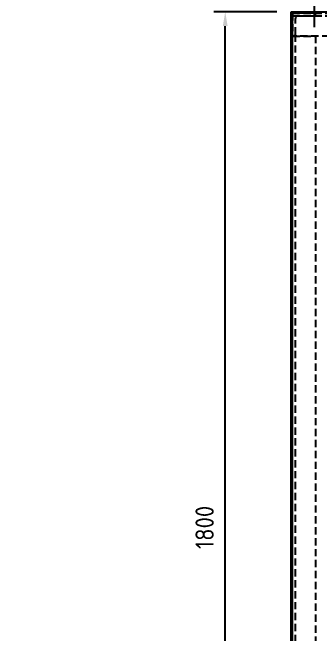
# Model space of a CAD drawing. Header units: millimetres. Extents: x -8980 to 16421, y 0 to 6237.
# Drawn here: x 10900 to 11437, y 2462 to 3548 of the extents above; entities that cross this region are included whole.
import ezdxf

# ---------------------------------------------------------------- set-up
doc = ezdxf.new("R2010")
doc.units = ezdxf.units.MM
doc.linetypes.add('HIDDENX2', pattern=[19.05, 12.7, -6.35])
doc.layers.add('4', color=7, linetype='Continuous')
doc.styles.get("Standard").update_dxf_attribs({"font": 'ISOCP.SHX', "bigfont": 'WHGTXT.SHX'})
doc.dimstyles.new('PS-10', dxfattribs={"dimscale": 10, "dimtxt": 3.2, "dimasz": 2.5, "dimexe": 2, "dimexo": 2.5, "dimgap": 2, "dimtad": 1, "dimtoh": 1, "dimrnd": 0.05, "dimzin": 12, "dimdsep": 46, "dimtxsty": 'Standard', "dimcen": 0, "dimclrt": 2, "dimazin": 3, "dimtfac": 1, "dimtofl": 0, "dimtmove": 0, "dimatfit": 3, "dimfxl": 0, "dimtolj": 1, "dimtzin": 0, "dimarcsym": 0})

# ---------------------------------------------------------------- blocks, each defined once
blk = doc.blocks.new('*D530')
at = {"color": 0, "lineweight": -2}
for p, q in [((11361.1, 3549), (11250.9, 3549)), ((11270.9, 1774), (11270.9, 3524)), ((11361.1, 1749), (11250.9, 1749))]:
    blk.add_line(p, q, dxfattribs=at)
at = {"color": 0}
for points in [[(11266.7, 3524), (11275.1, 3524), (11270.9, 3549)], [(11266.7, 1774), (11275.1, 1774), (11270.9, 1749)]]:
    blk.add_solid(points, dxfattribs=at)
at = {"layer": 'DEFPOINTS', "color": 0}
for p in [(11270.9, 3549), (11386.1, 3549, 0), (11386.1, 1749, 0)]:
    blk.add_point(p, dxfattribs=at)
at = {"color": 2, "insert": (11234.9, 2649), "char_height": 32, "attachment_point": 5, "rotation": 90}
blk.add_mtext('\\A1;1800', dxfattribs=at)

msp = doc.modelspace()

# ---------------------------------------------------------------- linework, layer by layer
at = {"color": 1}
msp.add_line((11426.083, 3608.978, 0), (11426.083, 3521.978, 0), dxfattribs=at)
at = {"color": 2, "linetype": 'HIDDENX2'}
for p, q in [((11388.383, 3541.678, 0), (12233.783, 3541.678, 0)), ((11393.383, 1801.278, 0), (11393.383, 3506.678, 0))]:
    msp.add_line(p, q, dxfattribs=at)
at = {"color": 3, "elevation": 0}
msp.add_lwpolyline([(11386.083, 3548.978), (12236.083, 3548.978), (12236.083, 1748.978), (11386.083, 1748.978)], close=True, dxfattribs=at)
at = {"color": 2, "linetype": 'HIDDENX2', "elevation": 0}
for points in [[(11388.383, 3546.678), (12233.783, 3546.678), (12233.783, 1751.278), (11388.383, 1751.278)], [(12233.783, 3506.678), (11388.383, 3506.678), (11388.383, 3546.678), (12233.783, 3546.678)], [(11428.383, 3506.678), (11428.383, 1801.278), (11388.383, 1801.278), (11388.383, 3506.678)]]:
    msp.add_lwpolyline(points, close=True, dxfattribs=at)
msp.add_lwpolyline([(11388.383, 3546.678), (11388.383, 3506.678), (11390.383, 3506.678, 0.41421356), (11393.383, 3509.678), (11393.383, 3537.178, -0.41421356), (11397.883, 3541.678), (11425.383, 3541.678, 0.41421356), (11428.383, 3544.678), (11428.383, 3546.678)], format="xyb", close=True, dxfattribs=at)

# ---------------------------------------------------------------- dimensions: what is measured, and where the dimension line sits
dim = msp.add_linear_dim(base=(11270.901, 3548.978), p1=(11386.083, 1748.978, 0), p2=(11386.083, 3548.978, 0), angle=90, dimstyle='PS-10')
dim.commit()
dim.dimension.update_dxf_attribs({"geometry": '*D530', "text_midpoint": (11234.901, 2648.978)})

# ---------------------------------------------------------------- leaders
at = {"layer": '4', "color": 7}
msp.add_leader([(11560.377, 3202.802, 0), (11706.87, 3632.342, 0), (10899.594, 3632.342, 0)], dimstyle='PS-10', override={"dimscale": 10, "dimgap": 2, "dimtad": 0}, dxfattribs=at)

doc.saveas('drawing.dxf')
